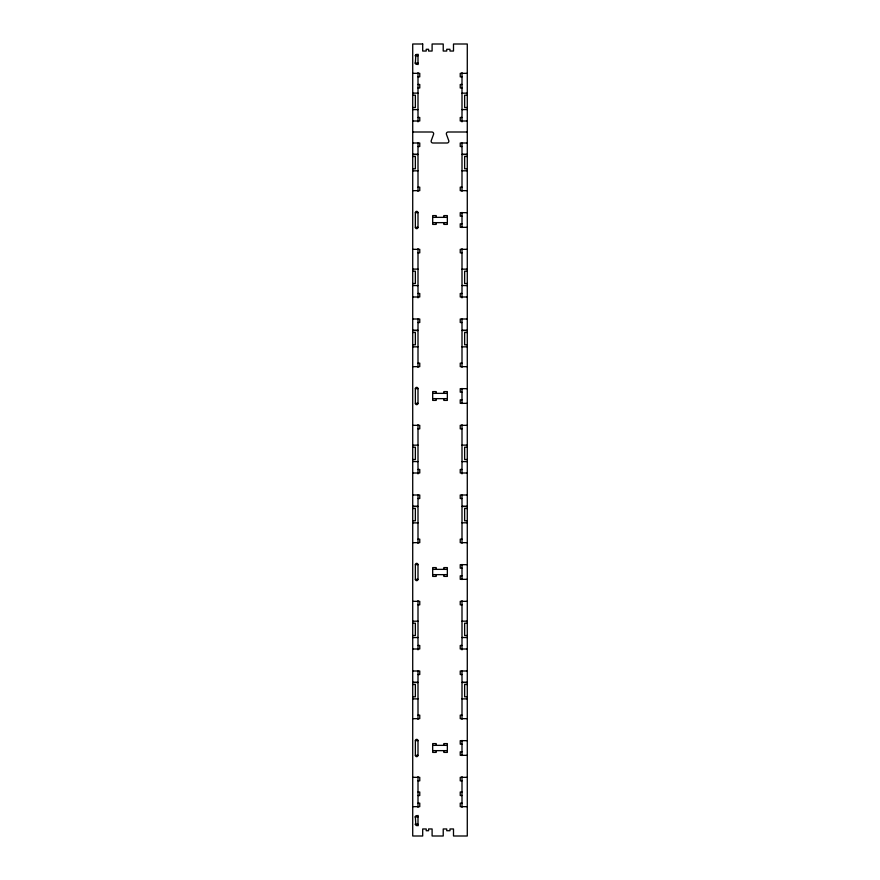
<?xml version="1.0" encoding="UTF-8"?>
<svg xmlns="http://www.w3.org/2000/svg" width="880" height="880" viewBox="0 0 880 880"><rect width="100%" height="100%" fill="white"/><g stroke="black" fill="none" stroke-linecap="round" stroke-linejoin="round"><path stroke-width="1.32" d="M418 824.483L417.604 825.275A1.507 1.507 0 0 1 415.866 825.341L415.36 816.937A1.32 1.32 0 0 1 416.68 815.617A1.32 1.32 0 0 1 418 816.937L415.03 816.937M415.855 54.648L415.36 63.063A1.32 1.32 0 0 0 416.68 64.383A1.32 1.32 0 0 0 418 63.063L415.03 63.063M415.03 55.737L418 55.737M412.72 73.337L419.76 73.337L419.76 76.857L418 76.857M467.28 73.337L460.24 73.337L460.24 76.857L462 76.857M418 84.48L419.76 84.48L419.76 88L418 88M462 84.48L460.24 84.48L460.24 88L462 88M412.72 93.115L418 93.115M462 93.192L467.28 93.115M412.72 95.205L415.36 95.205L415.36 107.525L412.72 107.525M467.28 95.205L464.64 95.205L464.64 107.525L467.28 107.525M412.72 109.604L418 109.604M462 109.604L467.28 109.527M418 117.48L419.76 117.48L419.76 121L412.72 121M462 117.48L460.24 117.48L460.24 121L467.28 121M412.72 132L431.904 132A1.76 1.76 0 0 1 433.554 134.365L431.2 140.734A1.76 1.76 0 0 0 432.883 143L447.117 143A1.76 1.76 0 0 0 448.8 140.734L446.446 134.365A1.76 1.76 0 0 1 448.096 132L467.28 132M412.72 143L419.76 143L419.76 146.52L418 146.52M467.28 143L460.24 143L460.24 146.52L462 146.52M412.72 156.475L415.36 156.475L415.36 168.795L412.72 168.795M467.28 156.475L464.64 156.475L464.64 168.795L467.28 168.795M412.72 170.885L418 170.808M462 170.808L467.28 170.808M418 187.143L419.76 187.143L419.76 190.663L412.72 190.663M462 187.143L460.24 187.143L460.24 190.663L467.28 190.663M415.36 212.663L418 212.663L418 227.337A1.32 1.32 0 0 1 416.68 228.657A1.32 1.32 0 0 1 415.36 227.337L415.36 212.663A1.32 1.32 0 0 1 416.68 211.343A1.32 1.32 0 0 1 418 212.663M467.28 212.663L460.24 212.663L460.24 216.183L462 216.183M432.663 217.36L447.337 217.36M432.663 222.64L447.337 222.64M462 223.817L460.24 223.817L460.24 227.337L467.28 227.337M415.36 227.337L418 227.337M412.72 249.337L419.76 249.337L419.76 252.857L418 252.857M467.28 249.337L460.24 249.337L460.24 252.857L462 252.857M412.72 269.115L418 269.115M462 269.192L467.28 269.115M412.72 271.205L415.36 271.205L415.36 283.525L412.72 283.525M467.28 271.205L464.64 271.205L464.64 283.525L467.28 283.525M412.72 285.527L418 285.604M462 285.527L467.28 285.604M418 293.48L419.76 293.48L419.76 297L412.72 297M462 293.48L460.24 293.48L460.24 297L467.28 297M412.72 319L419.76 319L419.76 322.52L418 322.52M467.28 319L460.24 319L460.24 322.52L462 322.52M412.72 332.475L415.36 332.475L415.36 344.795L412.72 344.795M467.28 332.475L464.64 332.475L464.64 344.795L467.28 344.795M412.72 346.885L418 346.808M462 346.885L467.28 346.808M418 363.143L419.76 363.143L419.76 366.663L412.72 366.663M462 363.143L460.24 363.143L460.24 366.663L467.28 366.663M415.36 388.663L418 388.663L418 403.337A1.32 1.32 0 0 1 416.68 404.657A1.32 1.32 0 0 1 415.36 403.337L415.36 388.663A1.32 1.32 0 0 1 416.68 387.343A1.32 1.32 0 0 1 418 388.663M467.28 388.663L460.24 388.663L460.24 392.183L462 392.183M432.663 393.36L447.337 393.36M432.663 398.64L447.337 398.64M462 399.817L460.24 399.817L460.24 403.337L467.28 403.337M415.36 403.337L418 403.337M412.72 425.337L419.76 425.337L419.76 428.857L418 428.857M467.28 425.337L460.24 425.337L460.24 428.857L462 428.857M412.72 445.192L418 445.115M462 445.115L467.28 445.115M412.72 447.205L415.36 447.205L415.36 459.525L412.72 459.525M467.28 447.205L464.64 447.205L464.64 459.525L467.28 459.525M412.72 461.527L418 461.604M462 461.604L467.28 461.604M418 469.48L419.76 469.48L419.76 473L412.72 473M462 469.48L460.24 469.48L460.24 473L467.28 473M412.72 495L419.76 495L419.76 498.52L418 498.52M467.28 495L460.24 495L460.24 498.52L462 498.52M412.72 508.475L415.36 508.475L415.36 520.795L412.72 520.795M467.28 508.475L464.64 508.475L464.64 520.795L467.28 520.795M412.72 522.885L418 522.885M462 522.808L467.28 522.808M418 539.143L419.76 539.143L419.76 542.663L412.72 542.663M462 539.143L460.24 539.143L460.24 542.663L467.28 542.663M415.36 564.663L418 564.663L418 579.337A1.32 1.32 0 0 1 416.68 580.657A1.32 1.32 0 0 1 415.36 579.337L415.36 564.663A1.32 1.32 0 0 1 416.68 563.343A1.32 1.32 0 0 1 418 564.663M467.28 564.663L460.24 564.663L460.24 568.183L462 568.183M432.663 569.36L447.337 569.36M432.663 574.64L447.337 574.64M462 575.817L460.24 575.817L460.24 579.337L467.28 579.337M415.36 579.337L418 579.337M412.72 601.337L419.76 601.337L419.76 604.857L418 604.857M467.28 601.337L460.24 601.337L460.24 604.857L462 604.857M412.72 621.192L418 621.192M462 621.192L467.28 621.115M412.72 623.205L415.36 623.205L415.36 635.525L412.72 635.525M467.28 623.205L464.64 623.205L464.64 635.525L467.28 635.525M412.72 637.604L418 637.527M462 637.527L467.28 637.527M418 645.48L419.76 645.48L419.76 649L412.72 649M462 645.48L460.24 645.48L460.24 649L467.28 649M412.72 671L419.76 671L419.76 674.52L418 674.52M467.28 671L460.24 671L460.24 674.52L462 674.52M412.72 684.475L415.36 684.475L415.36 696.795L412.72 696.795M467.28 684.475L464.64 684.475L464.64 696.795L467.28 696.795M412.72 698.885L418 698.885M462 698.885L467.28 698.885M418 715.143L419.76 715.143L419.76 718.663L412.72 718.663M462 715.143L460.24 715.143L460.24 718.663L467.28 718.663M415.36 740.663L418 740.663L418 755.337A1.32 1.32 0 0 1 416.68 756.657A1.32 1.32 0 0 1 415.36 755.337L415.36 740.663A1.32 1.32 0 0 1 416.68 739.343A1.32 1.32 0 0 1 418 740.663M467.28 740.663L460.24 740.663L460.24 744.183L462 744.183M432.663 745.36L447.337 745.36M432.663 750.64L447.337 750.64M462 751.817L460.24 751.817L460.24 755.337L467.28 755.337M415.36 755.337L418 755.337M412.72 777.337L419.76 777.337L419.76 780.857L418 780.857M467.28 777.337L460.24 777.337L460.24 780.857L462 780.857M418 792L419.76 792L419.76 795.52L418 795.52M462 792L460.24 792L460.24 795.52L462 795.52M418 803.143L419.76 803.143L419.76 806.663L412.72 806.663M462 803.143L460.24 803.143L460.24 806.663L467.28 806.663M415.03 824.263L418 824.263M418 55.517L417.604 54.725A1.507 1.507 0 0 0 415.866 54.659M462 72.677L462 121.88M462 143L462 191.323M462 212.443L462 227.557M462 248.677L462 297.88M462 319L462 367.323M462 388.443L462 403.557M462 424.677L462 473.88M462 495L462 543.323M462 564.443L462 579.557M462 600.677L462 649.88M462 671L462 719.323M462 740.443L462 755.557M462 776.677L462 807.323M443.828 217.36L443.828 215.6L447.348 215.6L447.348 224.4L443.828 224.4L443.828 222.64M443.828 393.36L443.828 391.6L447.348 391.6L447.348 400.4L443.828 400.4L443.828 398.64M443.828 569.36L443.828 567.6L447.348 567.6L447.348 576.4L443.828 576.4L443.828 574.64M443.828 745.36L443.828 743.6L447.348 743.6L447.348 752.4L443.828 752.4L443.828 750.64M436.205 217.36L436.205 215.6L432.685 215.6L432.685 224.4L436.205 224.4L436.205 222.64M436.205 393.36L436.205 391.6L432.685 391.6L432.685 400.4L436.205 400.4L436.205 398.64M436.205 569.36L436.205 567.6L432.685 567.6L432.685 576.4L436.205 576.4L436.205 574.64M436.205 745.36L436.205 743.6L432.685 743.6L432.685 752.4L436.205 752.4L436.205 750.64M418 54.197L418 64.603M418 72.677L418 121.88M418 143L418 191.389M418 248.611L418 297.88M418 319L418 367.389M418 424.611L418 473.88M418 495L418 543.389M418 600.611L418 649.88M418 671L418 719.389M418 776.611L418 807.323M418 815.397L418 825.803M422.697 44L412.72 44L412.72 836L422.697 836L422.697 828.96L426.217 828.96L426.217 830.72L428.582 830.72L428.582 828.96L432.102 828.96L432.102 836L443.223 836L443.223 828.96L446.743 828.96L446.743 830.72L449.977 830.72L449.977 828.96L453.497 828.96L453.497 836L467.28 836L467.28 44L453.497 44L453.497 51.04L449.977 51.04L449.977 49.28L446.743 49.28L446.743 51.04L443.223 51.04L443.223 44L432.102 44L432.102 51.04L428.582 51.04L428.582 49.28L426.217 49.28L426.217 51.04L422.697 51.04L422.697 44M418 154.396L412.72 154.396L418 154.473M467.28 154.396L462 154.396L467.28 154.473M418 330.396L412.72 330.396L418 330.473M467.28 330.396L462 330.396L467.28 330.473M418 506.396L412.72 506.396L418 506.473M467.28 506.396L462 506.396L467.28 506.473M418 682.396L412.72 682.396L418 682.473M467.28 682.396L462 682.396L467.28 682.473"/></g></svg>
